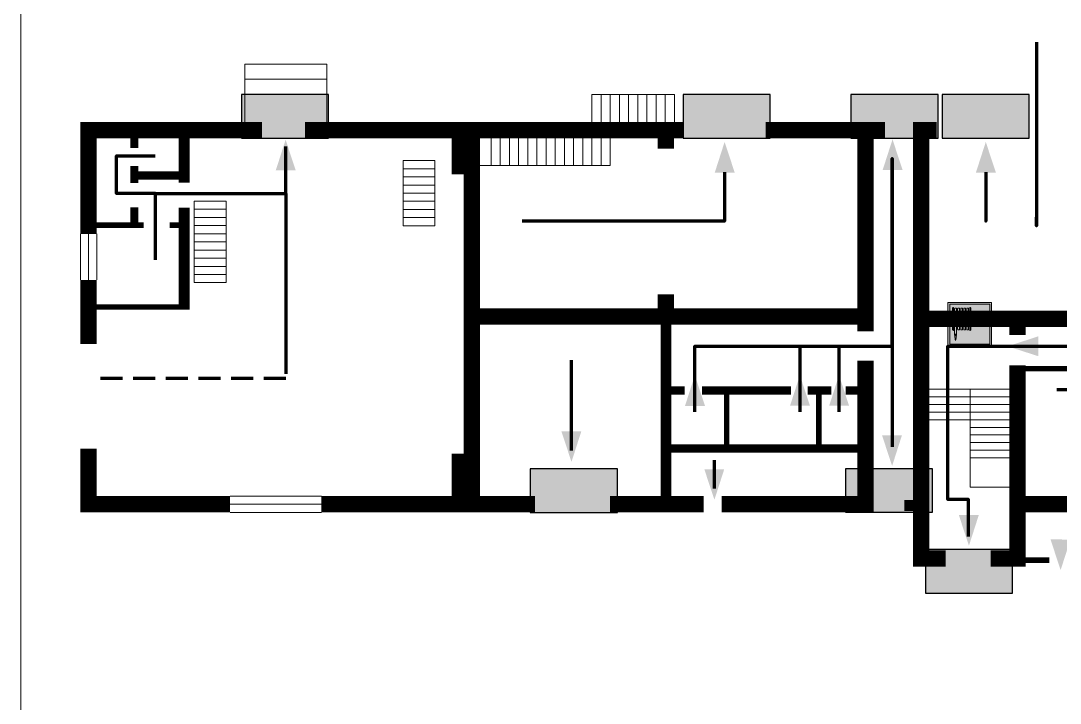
# Model space of a CAD drawing. Header units: millimetres. Extents: x 13810 to 67229, y 12374 to 21950.
# Drawn here: x 33387.4 to 33578.4, y 15855.1 to 15980.5 of the extents above; entities that cross this region are included whole.
import ezdxf

# ---------------------------------------------------------------- set-up
doc = ezdxf.new("R2010")
doc.units = ezdxf.units.MM
doc.linetypes.add('{ Wide Dash }', pattern=[12, 4, -2, 4, -2])
doc.layers.add('План_Штампы', color=7, linetype='Continuous')

# ---------------------------------------------------------------- blocks, each defined once
blk = doc.blocks.new('A$C7B4425F7')
at = {"true_color": 0xffffff}
blk.add_hatch(color=7, dxfattribs=at).paths.add_polyline_path([(0, 0), (-16, 0), (-16, -8), (0, -8)])
h = blk.add_hatch(color=126)
h.paths.add_polyline_path([(-0.2, -0.2), (-15.8, -0.2), (-15.8, -7.8), (-0.2, -7.8)])
h.paths.add_polyline_path([(-11.76, -2.03), (-11.76, -3.66), (-11.17, -3.66, -0.568275), (-11.17, -6.18), (-12.58, -6.18), (-12.58, -2.03)], flags=16)
h.paths.add_polyline_path([(-13.33, -4.12, -0.495768), (-13.59, -6.18), (-15.03, -6.18), (-15.03, -2.03), (-13.59, -2.03, -0.487973)], flags=16)
h.paths.add_polyline_path([(-10.25, -2.03), (-9.48, -2.03), (-9.48, -6.18), (-10.25, -6.18)], flags=16)
h.paths.add_polyline_path([(-13.84, -3.69), (-14.24, -3.69), (-14.24, -3.03), (-13.9, -3.03, -0.692621)], flags=0)
h.paths.add_polyline_path([(-9.15, -2.03), (-8.4, -2.03), (-8.04, -3.07), (-7.68, -2.03), (-6.93, -2.03), (-7.64, -4.1), (-6.93, -6.18), (-7.68, -6.18), (-8.04, -5.14), (-8.4, -6.18), (-9.15, -6.18), (-8.44, -4.1)], flags=16)
h.paths.add_polyline_path([(-11.76, -4.46), (-11.42, -4.46, -0.692621), (-11.36, -5.12), (-11.76, -5.12)], flags=0)
h.paths.add_polyline_path([(-13.9, -5.2), (-14.24, -5.2), (-14.24, -4.55), (-13.84, -4.55, -0.708038)], flags=0)
edge = h.paths.add_edge_path(flags=16)
edge.add_ellipse((-5.51, -4.08), major_axis=(0, 2.05), ratio=0.586184, start_angle=0, end_angle=360)
edge = h.paths.add_edge_path(flags=0)
edge.add_ellipse((-5.51, -4.08), major_axis=(0, 1.14), ratio=0.454828, start_angle=0, end_angle=360)
h.paths.add_polyline_path([(-4.13, -4.96, 0.377264), (-3.48, -4.52, 0.0555), (-3.16, -2.03), (-1.66, -2.03), (-1.66, -4.96), (-0.96, -4.96), (-0.96, -7.01), (-1.75, -7.01), (-1.75, -6.18), (-3.3, -6.18), (-3.3, -7.02), (-4.13, -7.02)], flags=16)
h.paths.add_polyline_path([(-2.73, -2.91), (-2.28, -2.91), (-2.28, -4.96), (-3.05, -4.96, 0.079136)], flags=0)
at = {"color": 126}
blk.add_lwpolyline([(-16, -8), (0, -8), (0, 0), (-16, 0)], close=True, dxfattribs=at)
blk = doc.blocks.new('A$C37112FD5')
at = {"true_color": 0xf5f5ff}
h = blk.add_hatch(color=7, dxfattribs=at)
h.dxf.hatch_style = 1
h.paths.add_polyline_path([(12.8, -7.4), (0, -7.4), (0, -20.2), (12.8, -20.2)])
h.paths.add_polyline_path([(12.29, -7.91), (12.29, -19.69), (0.51, -19.69), (0.51, -7.91)], flags=16)
h.paths.add_polyline_path([(4.98, -9.04, -0.42597), (5.17, -9.22), (5.17, -12.25), (5.17, -15.29, -0.432244), (4.98, -15.47), (4.83, -15.47, -0.42597), (4.64, -15.29), (4.64, -12.25), (4.64, -9.22, -0.432244), (4.83, -9.04)], flags=0)
h.paths.add_polyline_path([(4.28, -9.22), (4.28, -12.25), (4.28, -15.29, -0.432244), (4.09, -15.47), (3.94, -15.47, -0.42597), (3.75, -15.29), (3.75, -12.25), (3.75, -9.22, -0.432244), (3.94, -9.04), (4.09, -9.04, -0.42597)], flags=0)
h.paths.add_polyline_path([(5.72, -9.04), (5.87, -9.04, -0.42597), (6.06, -9.22), (6.06, -12.25), (6.06, -15.29, -0.432244), (5.87, -15.47), (5.72, -15.47, -0.42597), (5.53, -15.29), (5.53, -12.25), (5.53, -9.22, -0.432244)], flags=0)
h.paths.add_polyline_path([(6.42, -8.9), (6.5, -8.9, -0.42597), (6.69, -9.08), (6.69, -12.03), (8.21, -12.03, -15.824349), (8.21, -12.47), (6.69, -12.47), (6.69, -15.42, -0.432244), (6.5, -15.6), (6.42, -15.6)], flags=0)
h.paths.add_polyline_path([(3.39, -9.22), (3.39, -12.25), (3.39, -15.29, -0.432244), (3.2, -15.47), (3.05, -15.47, -0.42597), (2.85, -15.29), (2.85, -12.25), (2.85, -9.22, -0.432244), (3.05, -9.04), (3.2, -9.04, -0.42597)], flags=0)
h.paths.add_polyline_path([(2.5, -9.22), (2.5, -16.71), (1.96, -16.71), (1.96, -9.22, -0.432244), (2.15, -9.04), (2.31, -9.04, -0.42597)], flags=0)
h.paths.add_polyline_path([(1.61, -8.9), (1.61, -15.6), (1.57, -15.6, -0.42597), (1.37, -15.42), (1.37, -12.03), (1.37, -9.09, -0.432244), (1.57, -8.9)], flags=0)
h.paths.add_polyline_path([(9.76, -10.81), (9.76, -12.03), (8.49, -12.03, -0.336371)], flags=0)
h.paths.add_polyline_path([(8.49, -12.47), (9.76, -12.47), (9.76, -13.7, -0.336371)], flags=0)
h.paths.add_polyline_path([(10.11, -10.81, -0.336371), (11.38, -12.03), (10.11, -12.03)], flags=0)
h.paths.add_polyline_path([(10.11, -12.47), (11.38, -12.47, -0.336371), (10.11, -13.7)], flags=0)
h.paths.add_polyline_path([(2.5, -16.84), (2.5, -17.05), (1.97, -17.05), (1.97, -16.84)], flags=0)
h.paths.add_polyline_path([(2.5, -17.24, -0.033778), (2.24, -18.6, -0.033778), (1.97, -17.24)], flags=0)
h = blk.add_hatch(color=242)
h.dxf.hatch_style = 1
h.paths.add_polyline_path([(12.29, -7.91), (0.51, -7.91), (0.51, -19.69), (12.29, -19.69)])
h.paths.add_polyline_path([(6.42, -15.6), (6.42, -8.9), (6.5, -8.9, -0.42597), (6.69, -9.08), (6.69, -12.03), (8.21, -12.03, -15.824349), (8.21, -12.47), (6.69, -12.47), (6.69, -15.42, -0.432244), (6.5, -15.6)], flags=16)
h.paths.add_polyline_path([(5.87, -15.47), (5.72, -15.47, -0.42597), (5.53, -15.29), (5.53, -12.25), (5.53, -9.22, -0.432244), (5.72, -9.04), (5.87, -9.04, -0.42597), (6.06, -9.22), (6.06, -12.25), (6.06, -15.29, -0.432244)], flags=16)
h.paths.add_polyline_path([(4.98, -15.47), (4.83, -15.47, -0.42597), (4.64, -15.29), (4.64, -12.25), (4.64, -9.22, -0.432244), (4.83, -9.04), (4.98, -9.04, -0.42597), (5.17, -9.22), (5.17, -12.25), (5.17, -15.29, -0.432244)], flags=16)
h.paths.add_polyline_path([(4.09, -15.47), (3.94, -15.47, -0.42597), (3.75, -15.29), (3.75, -12.25), (3.75, -9.22, -0.432244), (3.94, -9.04), (4.09, -9.04, -0.42597), (4.28, -9.22), (4.28, -12.25), (4.28, -15.29, -0.432244)], flags=16)
h.paths.add_polyline_path([(3.2, -15.47), (3.05, -15.47, -0.42597), (2.85, -15.29), (2.85, -12.25), (2.85, -9.22, -0.432244), (3.05, -9.04), (3.2, -9.04, -0.42597), (3.39, -9.22), (3.39, -12.25), (3.39, -15.29, -0.432244)], flags=16)
h.paths.add_polyline_path([(2.5, -17.05), (1.97, -17.05), (1.97, -16.84), (2.5, -16.84)], flags=16)
h.paths.add_polyline_path([(2.5, -17.24, -0.033778), (2.24, -18.6, -0.033778), (1.97, -17.24)], flags=16)
h.paths.add_polyline_path([(2.5, -16.71), (1.96, -16.71), (1.96, -9.22, -0.432244), (2.15, -9.04), (2.31, -9.04, -0.42597), (2.5, -9.22)], flags=16)
h.paths.add_polyline_path([(1.61, -15.6), (1.57, -15.6, -0.42597), (1.37, -15.42), (1.37, -12.03), (1.37, -9.09, -0.432244), (1.57, -8.9), (1.61, -8.9)], flags=16)
h.paths.add_polyline_path([(8.49, -12.47), (9.76, -12.47), (9.76, -13.7, -0.336371)], flags=0)
h.paths.add_polyline_path([(10.11, -13.7), (10.11, -12.47), (11.38, -12.47, -0.336371)], flags=0)
h.paths.add_polyline_path([(8.49, -12.03, -0.336371), (9.76, -10.81), (9.76, -12.03)], flags=0)
h.paths.add_polyline_path([(10.11, -12.03), (10.11, -10.81, -0.336371), (11.38, -12.03)], flags=0)
h = blk.add_hatch(color=7, dxfattribs=at)
h.dxf.hatch_style = 1
h.paths.add_polyline_path([(1.61, -8.9), (1.57, -8.9, 0.432244), (1.37, -9.09), (1.37, -12.03), (1.37, -15.42, 0.42597), (1.57, -15.6), (1.61, -15.6)])
h.paths.add_polyline_path([(2.5, -9.22, 0.42597), (2.31, -9.04), (2.15, -9.04, 0.432244), (1.96, -9.22), (1.96, -16.71), (2.5, -16.71)])
h.paths.add_polyline_path([(2.5, -16.84), (1.97, -16.84), (1.97, -17.05), (2.5, -17.05)])
h.paths.add_polyline_path([(2.5, -17.24), (1.97, -17.24, 0.033778), (2.24, -18.6, 0.033778)])
h.paths.add_polyline_path([(3.39, -12.25), (3.39, -9.22, 0.42597), (3.2, -9.04), (3.05, -9.04, 0.432244), (2.85, -9.22), (2.85, -12.25), (2.85, -15.29, 0.42597), (3.05, -15.47), (3.2, -15.47, 0.432244), (3.39, -15.29)])
h.paths.add_polyline_path([(4.28, -12.25), (4.28, -9.22, 0.42597), (4.09, -9.04), (3.94, -9.04, 0.432244), (3.75, -9.22), (3.75, -12.25), (3.75, -15.29, 0.42597), (3.94, -15.47), (4.09, -15.47, 0.432244), (4.28, -15.29)])
h.paths.add_polyline_path([(5.17, -12.25), (5.17, -9.22, 0.42597), (4.98, -9.04), (4.83, -9.04, 0.432244), (4.64, -9.22), (4.64, -12.25), (4.64, -15.29, 0.42597), (4.83, -15.47), (4.98, -15.47, 0.432244), (5.17, -15.29)])
h.paths.add_polyline_path([(6.06, -12.25), (6.06, -9.22, 0.42597), (5.87, -9.04), (5.72, -9.04, 0.432244), (5.53, -9.22), (5.53, -12.25), (5.53, -15.29, 0.42597), (5.72, -15.47), (5.87, -15.47, 0.432244), (6.06, -15.29)])
h.paths.add_polyline_path([(6.69, -12.47), (8.21, -12.47, 15.824349), (8.21, -12.03), (6.69, -12.03), (6.69, -9.08, 0.42597), (6.5, -8.9), (6.42, -8.9), (6.42, -15.6), (6.5, -15.6, 0.432244), (6.69, -15.42)])
h.paths.add_polyline_path([(8.49, -12.47), (9.76, -12.47), (9.76, -13.7, -0.336371)], flags=16)
h.paths.add_polyline_path([(8.49, -12.03, -0.336371), (9.76, -10.81), (9.76, -12.03)], flags=16)
h.paths.add_polyline_path([(10.11, -12.47), (11.38, -12.47, -0.336371), (10.11, -13.7)], flags=16)
h.paths.add_polyline_path([(10.11, -12.03), (10.11, -10.81, -0.336371), (11.38, -12.03)], flags=16)
h = blk.add_hatch(color=242)
h.dxf.hatch_style = 1
h.paths.add_polyline_path([(9.76, -10.81, 0.336371), (8.49, -12.03), (9.76, -12.03)])
h.paths.add_polyline_path([(10.11, -10.81), (10.11, -12.03), (11.38, -12.03, 0.336371)])
h.paths.add_polyline_path([(11.38, -12.47), (10.11, -12.47), (10.11, -13.7, 0.336371)])
h.paths.add_polyline_path([(9.76, -12.47), (8.49, -12.47, 0.336371), (9.76, -13.7)])
at = {"color": 242, "lineweight": 5}
for p, q in [((0, -20.2), (0, -7.4)), ((0, -7.4), (12.8, -7.4)), ((1.37, -12.03), (1.37, -9.08)), ((1.57, -8.9), (1.61, -8.9)), ((1.61, -8.9), (1.61, -15.6)), ((2.15, -9.04), (2.31, -9.04)), ((3.05, -9.04), (3.2, -9.04)), ((3.94, -9.04), (4.09, -9.04)), ((4.83, -9.04), (4.98, -9.04)), ((5.72, -9.04), (5.87, -9.04)), ((6.42, -8.9), (6.42, -15.6)), ((6.5, -8.9), (6.42, -8.9)), ((6.69, -12.03), (6.69, -9.08)), ((12.8, -20.2), (12.8, -7.4)), ((1.37, -12.03), (1.37, -15.42)), ((1.96, -16.71), (1.96, -9.22)), ((2.5, -16.71), (2.5, -9.22)), ((2.85, -12.25), (2.85, -9.22)), ((3.39, -12.25), (3.39, -9.22)), ((3.75, -12.25), (3.75, -9.22)), ((4.28, -12.25), (4.28, -9.22)), ((4.64, -12.25), (4.64, -9.22)), ((5.17, -12.25), (5.17, -9.22)), ((5.53, -12.25), (5.53, -9.22)), ((6.06, -12.25), (6.06, -9.22)), ((8.21, -12.03), (6.69, -12.03)), ((9.76, -12.03), (8.49, -12.03)), ((9.76, -10.81), (9.76, -12.03)), ((10.11, -10.81), (10.11, -12.03)), ((11.38, -12.03), (10.11, -12.03)), ((2.85, -12.25), (2.85, -15.29)), ((3.39, -12.25), (3.39, -15.29)), ((3.75, -12.25), (3.75, -15.29)), ((4.28, -12.25), (4.28, -15.29)), ((4.64, -12.25), (4.64, -15.29)), ((5.17, -12.25), (5.17, -15.29)), ((5.53, -12.25), (5.53, -15.29)), ((6.06, -12.25), (6.06, -15.29)), ((8.21, -12.47), (6.69, -12.47)), ((6.69, -12.47), (6.69, -15.42)), ((9.76, -12.47), (8.49, -12.47)), ((9.76, -12.47), (9.76, -13.7)), ((11.38, -12.47), (10.11, -12.47)), ((10.11, -12.47), (10.11, -13.7)), ((1.57, -15.6), (1.61, -15.6)), ((1.96, -16.71), (2.5, -16.71)), ((1.97, -16.84), (2.5, -16.84)), ((1.97, -17.05), (1.97, -16.84)), ((2.5, -17.05), (1.97, -17.05)), ((1.97, -17.24), (2.5, -17.24)), ((2.5, -16.84), (2.5, -17.05)), ((3.05, -15.47), (3.2, -15.47)), ((3.94, -15.47), (4.09, -15.47)), ((4.83, -15.47), (4.98, -15.47)), ((5.72, -15.47), (5.87, -15.47)), ((6.42, -15.6), (6.5, -15.6)), ((0, -20.2), (12.8, -20.2))]:
    blk.add_line(p, q, dxfattribs=at)
blk.add_lwpolyline([(0.51, -7.91), (12.29, -7.91), (12.29, -19.69), (0.51, -19.69)], close=True, dxfattribs=at)
for centre, radius, start, end in [((1.56, -9.09), 0.182, 87.1027, 180.6071), ((2.15, -9.22), 0.182, 87.1027, 180.6071), ((2.32, -9.22), 0.182, 359.3929, 92.8973), ((3.04, -9.22), 0.182, 87.1027, 180.6071), ((3.21, -9.22), 0.182, 359.3929, 92.8973), ((3.93, -9.22), 0.182, 87.1027, 180.6071), ((4.1, -9.22), 0.182, 359.3929, 92.8973), ((4.82, -9.22), 0.182, 87.1027, 180.6071), ((4.99, -9.22), 0.182, 359.3929, 92.8973), ((5.71, -9.22), 0.182, 87.1027, 180.6071), ((5.88, -9.22), 0.182, 359.3929, 92.8973), ((6.51, -9.09), 0.182, 359.3929, 92.8973), ((9.93, -12.25), 1.74, 187.2319, 172.7681), ((9.93, -12.25), 1.46, 96.9927, 171.3585), ((9.93, -12.25), 1.46, 8.6415, 83.0073), ((9.93, -12.25), 1.46, 188.6415, 263.0073), ((9.93, -12.25), 1.46, 276.9927, 351.3585), ((1.56, -15.42), 0.182, 179.3929, 272.8973), ((12.17, -15.98), 10.27, 187.041, 194.7793), ((-7.7, -15.98), 10.27, 345.2207, 352.959), ((3.04, -15.29), 0.182, 179.3929, 272.8973), ((3.21, -15.29), 0.182, 267.1027, 0.6071), ((3.93, -15.29), 0.182, 179.3929, 272.8973), ((4.1, -15.29), 0.182, 267.1027, 0.6071), ((4.82, -15.29), 0.182, 179.3929, 272.8973), ((4.99, -15.29), 0.182, 267.1027, 0.6071), ((5.71, -15.29), 0.182, 179.3929, 272.8973), ((5.88, -15.29), 0.182, 267.1027, 0.6071), ((6.51, -15.42), 0.182, 267.1027, 0.6071)]:
    blk.add_arc(centre, radius, start, end, dxfattribs=at)

msp = doc.modelspace()

# ---------------------------------------------------------------- linework, layer by layer
at = {"color": 126, "lineweight": 0, "true_color": 0x008754}
msp.add_lwpolyline([(33387.42, 16125.89), (33987.42, 16125.89), (33987.42, 15730.89), (33387.42, 15730.89)], close=True, dxfattribs=at)
msp.add_lwpolyline([(33387.42, 16125.89), (33987.42, 16125.89), (33987.42, 15730.89), (33387.42, 15730.89)], close=True, dxfattribs=at)
msp.add_lwpolyline([(33387.42, 16125.89), (33987.42, 16125.89), (33987.42, 15730.89), (33387.42, 15730.89)], close=True, dxfattribs=at)
msp.add_lwpolyline([(33387.42, 16125.89), (33987.42, 16125.89), (33987.42, 15730.89), (33387.42, 15730.89)], close=True, dxfattribs=at)
at = {"lineweight": 100}
msp.add_lwpolyline([(33574.08, 15976.57), (33574.08, 15942.86), (33574.08, 15944.45)], dxfattribs=at)
at = {"lineweight": 0}
for points in [[(33428.56, 15960.45), (33428.56, 15972.56), (33443.66, 15972.56), (33443.66, 15960.45)], [(33443.66, 15969.78), (33428.56, 15969.78)], [(33492.36, 15960.45), (33492.36, 15966.98)], [(33492.36, 15966.98), (33507.53, 15966.98)], [(33494.05, 15960.45), (33494.05, 15966.98)], [(33494.05, 15960.45), (33494.05, 15966.98)], [(33495.73, 15960.45), (33495.73, 15966.98)], [(33495.73, 15960.45), (33495.73, 15966.98)], [(33497.42, 15960.45), (33497.42, 15966.98)], [(33497.42, 15960.45), (33497.42, 15966.98)], [(33499.1, 15960.45), (33499.1, 15966.98)], [(33499.1, 15960.45), (33499.1, 15966.98)], [(33500.79, 15960.45), (33500.79, 15966.98)], [(33500.79, 15960.45), (33500.79, 15966.98)], [(33502.47, 15960.45), (33502.47, 15966.98)], [(33502.47, 15960.45), (33502.47, 15966.98)], [(33504.16, 15960.45), (33504.16, 15966.98)], [(33504.16, 15960.45), (33504.16, 15966.98)], [(33505.84, 15960.45), (33505.84, 15966.98)], [(33505.84, 15960.45), (33505.84, 15966.98)], [(33507.53, 15960.45), (33507.53, 15966.98)], [(33473.83, 15953.92), (33473.83, 15960.45)], [(33475.51, 15953.92), (33475.51, 15960.45)], [(33475.51, 15953.92), (33475.51, 15960.45)], [(33477.2, 15953.92), (33477.2, 15960.45)], [(33477.2, 15953.92), (33477.2, 15960.45)], [(33478.88, 15953.92), (33478.88, 15960.45)], [(33478.88, 15953.92), (33478.88, 15960.45)], [(33480.57, 15953.92), (33480.57, 15960.45)], [(33480.57, 15953.92), (33480.57, 15960.45)], [(33482.25, 15953.92), (33482.25, 15960.45)], [(33482.25, 15953.92), (33482.25, 15960.45)], [(33483.94, 15953.92), (33483.94, 15960.45)], [(33483.94, 15953.92), (33483.94, 15960.45)], [(33485.62, 15953.92), (33485.62, 15960.45)], [(33485.62, 15953.92), (33485.62, 15960.45)], [(33487.31, 15953.92), (33487.31, 15960.45)], [(33487.31, 15953.92), (33487.31, 15960.45)], [(33488.99, 15953.92), (33488.99, 15960.45)], [(33488.99, 15953.92), (33488.99, 15960.45)], [(33490.68, 15953.92), (33490.68, 15960.45)], [(33490.68, 15953.92), (33490.68, 15960.45)], [(33492.36, 15953.92), (33492.36, 15960.45)], [(33492.36, 15953.92), (33492.36, 15960.45)], [(33494.05, 15953.92), (33494.05, 15960.45)], [(33494.05, 15953.92), (33494.05, 15960.45)], [(33495.73, 15953.92), (33495.73, 15960.45)], [(33457.66, 15954.84), (33463.5, 15954.84)], [(33457.66, 15954.84), (33457.66, 15942.86)], [(33463.5, 15942.86), (33463.5, 15954.84)], [(33457.66, 15953.34), (33463.5, 15953.34)], [(33457.66, 15953.34), (33463.5, 15953.34)], [(33470.31, 15953.92), (33495.73, 15953.92)], [(33457.66, 15951.85), (33463.5, 15951.85)], [(33457.66, 15951.85), (33463.5, 15951.85)], [(33457.66, 15950.35), (33463.5, 15950.35)], [(33457.66, 15950.35), (33463.5, 15950.35)], [(33457.66, 15948.85), (33463.5, 15948.85)], [(33457.66, 15948.85), (33463.5, 15948.85)], [(33419.29, 15947.39), (33425.13, 15947.39)], [(33419.29, 15947.39), (33425.13, 15947.39)], [(33419.29, 15947.39), (33419.29, 15932.41)], [(33425.13, 15932.41), (33425.13, 15947.39)], [(33457.66, 15947.35), (33463.5, 15947.35)], [(33457.66, 15947.35), (33463.5, 15947.35)], [(33419.29, 15945.89), (33425.13, 15945.89)], [(33419.29, 15945.89), (33425.13, 15945.89)], [(33457.66, 15945.85), (33463.5, 15945.85)], [(33457.66, 15945.85), (33463.5, 15945.85)], [(33419.29, 15944.39), (33425.13, 15944.39)], [(33419.29, 15944.39), (33425.13, 15944.39)], [(33419.29, 15942.89), (33425.13, 15942.89)], [(33419.29, 15942.89), (33425.13, 15942.89)], [(33457.66, 15944.36), (33463.5, 15944.36)], [(33457.66, 15944.36), (33463.5, 15944.36)], [(33457.66, 15942.86), (33463.5, 15942.86)], [(33398.37, 15932.9), (33398.37, 15941.37)], [(33399.87, 15932.9), (33399.87, 15941.37)], [(33401.37, 15932.9), (33401.37, 15941.37)], [(33419.29, 15941.39), (33425.13, 15941.39)], [(33419.29, 15941.39), (33425.13, 15941.39)], [(33419.29, 15939.9), (33425.13, 15939.9)], [(33419.29, 15939.9), (33425.13, 15939.9)], [(33419.29, 15938.4), (33425.13, 15938.4)], [(33419.29, 15938.4), (33425.13, 15938.4)], [(33419.29, 15936.9), (33425.13, 15936.9)], [(33419.29, 15936.9), (33425.13, 15936.9)], [(33419.29, 15935.4), (33425.13, 15935.4)], [(33419.29, 15935.4), (33425.13, 15935.4)], [(33419.29, 15933.9), (33425.13, 15933.9)], [(33419.29, 15933.9), (33425.13, 15933.9)], [(33419.29, 15932.41), (33425.13, 15932.41)], [(33552.87, 15912.83), (33570.59, 15912.83)], [(33561.88, 15912.83), (33561.88, 15894.84), (33570.59, 15894.84)], [(33552.87, 15911.43), (33570.59, 15911.43)], [(33552.87, 15911.43), (33570.59, 15911.43)], [(33552.87, 15910.02), (33570.59, 15910.02)], [(33552.87, 15910.02), (33570.59, 15910.02)], [(33552.87, 15910.02), (33570.59, 15910.02)], [(33552.87, 15908.62), (33570.59, 15908.62)], [(33552.87, 15908.62), (33570.59, 15908.62)], [(33552.87, 15907.22), (33570.59, 15907.22)], [(33552.87, 15907.22), (33570.59, 15907.22)], [(33561.88, 15905.81), (33570.59, 15905.81)], [(33561.88, 15905.81), (33570.59, 15905.81)], [(33561.88, 15904.41), (33570.59, 15904.41)], [(33561.88, 15904.41), (33570.59, 15904.41)], [(33561.88, 15903), (33570.59, 15903)], [(33561.88, 15903), (33570.59, 15903)], [(33561.88, 15901.6), (33570.59, 15901.6)], [(33561.88, 15901.6), (33570.59, 15901.6)], [(33561.88, 15900.2), (33570.59, 15900.2)], [(33425.87, 15893.18), (33442.67, 15893.18)], [(33425.87, 15891.68), (33442.67, 15891.68)], [(33425.87, 15890.18), (33442.67, 15890.18)]]:
    msp.add_lwpolyline(points, dxfattribs=at)
for points, const_width in [([(33399.87, 15941.37), (33399.87, 15960.45), (33431.76, 15960.45)], 3), ([(33439.66, 15960.45), (33509.17, 15960.45)], 3), ([(33468.07, 15952.32), (33468.07, 15960.45)], 3), ([(33470.31, 15891.68), (33470.31, 15960.45)], 3), ([(33505.97, 15957.01), (33505.97, 15960.45)], 3), ([(33524.27, 15960.45), (33546.25, 15960.45)], 3), ([(33542.62, 15923.44), (33542.62, 15960.45)], 3), ([(33555.7, 15960.45), (33552.87, 15960.45), (33552.87, 15881.7), (33557.34, 15881.7)], 3), ([(33408.29, 15957.17), (33408.29, 15960.45)], 1.5), ([(33417.43, 15960.45), (33417.43, 15950.79)], 2), ([(33408.29, 15950.7), (33408.29, 15953.85)], 1.5), ([(33408.29, 15952.1), (33417.43, 15952.1)], 1.5), ([(33408.29, 15942.97), (33408.29, 15946.25)], 1.5), ([(33417.43, 15946.21), (33417.43, 15927.43)], 2), ([(33409.98, 15942.97), (33399.87, 15942.97)], 1), ([(33414.76, 15942.97), (33417.43, 15942.97)], 1), ([(33399.87, 15921.14), (33399.87, 15932.9)], 3), ([(33505.97, 15930.28), (33505.97, 15926.21)], 3), ([(33417.43, 15927.93), (33399.87, 15927.93)], 1), ([(33470.31, 15926.21), (33542.62, 15926.21)], 3), ([(33505.97, 15926.21), (33505.97, 15891.68)], 2), ([(33552.87, 15925.78), (33967.47, 15925.78)], 3), ([(33570.59, 15922.77), (33570.59, 15925.78)], 3), ([(33516.2, 15891.68), (33542.62, 15891.68), (33542.62, 15918.08)], 3), ([(33565.65, 15881.7), (33570.59, 15881.7), (33570.59, 15917.22)], 3), ([(33592.29, 15916.58), (33570.59, 15916.58)], 1), ([(33509.39, 15912.59), (33505.97, 15912.59)], 1.5), ([(33528.97, 15912.59), (33512.58, 15912.59)], 1.5), ([(33517.13, 15912.59), (33517.13, 15901.94)], 1), ([(33536.35, 15912.59), (33531.98, 15912.59)], 1.5), ([(33534.07, 15912.59), (33534.07, 15901.94)], 1), ([(33542.62, 15912.59), (33538.99, 15912.59)], 1.5), ([(33399.87, 15901.87), (33399.87, 15891.68), (33425.87, 15891.68)], 3), ([(33505.97, 15901.94), (33542.62, 15901.94)], 1.5), ([(33468.07, 15900.99), (33468.07, 15891.68)], 3), ([(33442.67, 15891.68), (33481.88, 15891.68)], 3), ([(33495.66, 15891.68), (33512.9, 15891.68)], 3), ([(33587.12, 15891.68), (33570.59, 15891.68)], 3), ([(33549.75, 15891.47), (33552.87, 15891.47)], 2), ([(33576.41, 15881.4), (33570.59, 15881.4)], 1)]:
    msp.add_lwpolyline(points, dxfattribs=dict(at, const_width=const_width))
at = {"color": 126, "lineweight": 100, "true_color": 0x008754}
for points in [[(33412.15, 15948.78), (33436.09, 15948.78), (33436.09, 15957.4)], [(33412.15, 15936.61), (33412.15, 15948.78), (33405.01, 15948.78), (33405.01, 15955.72), (33412.11, 15955.72)], [(33511.3, 15908.69), (33511.3, 15920.72), (33547.54, 15920.72), (33547.54, 15955.19), (33547.54, 15902.25)], [(33516.74, 15952.72), (33516.74, 15943.69), (33479.54, 15943.69)], [(33564.73, 15952.72), (33564.73, 15943.69), (33564.73, 15943.69)], [(33436.09, 15948.78), (33436.09, 15915.62)], [(33530.59, 15920.72), (33530.59, 15908.69)], [(33537.77, 15908.69), (33537.77, 15920.72)], [(33561.59, 15885.75), (33561.59, 15892.53), (33557.79, 15892.53), (33557.79, 15920.73), (33653.48, 15920.73), (33653.48, 15899.12)], [(33577.81, 15912.77), (33594.68, 15912.77), (33594.68, 15920.73)], [(33488.59, 15901.56), (33488.59, 15918.18)], [(33514.86, 15894.59), (33514.86, 15899.79)]]:
    msp.add_lwpolyline(points, dxfattribs=at)
at = {"color": 126, "linetype": '{ Wide Dash }', "lineweight": 100, "true_color": 0x008754}
msp.add_lwpolyline([(33436.09, 15914.81), (33400.21, 15914.81)], dxfattribs=at)
at = {"layer": 'План_Штампы', "color": 126, "true_color": 0x008754}
for points in [[(33437.94, 15953.04), (33434.27, 15953.04), (33436.08, 15958.66)], [(33518.6, 15952.64), (33514.94, 15952.64), (33516.75, 15958.27)], [(33549.45, 15953.1), (33545.79, 15953.11), (33547.6, 15958.73)], [(33566.59, 15952.64), (33562.93, 15952.64), (33564.74, 15958.27)], [(33574.4, 15922.55), (33574.39, 15918.89), (33568.77, 15920.7)], [(33513.14, 15909.76), (33509.47, 15909.76), (33511.28, 15915.38)], [(33532.43, 15909.77), (33528.77, 15909.77), (33530.58, 15915.39)], [(33539.63, 15909.77), (33535.96, 15909.77), (33537.77, 15915.39)], [(33486.75, 15905.1), (33490.42, 15905.09), (33488.61, 15899.47)], [(33545.67, 15904.36), (33549.33, 15904.35), (33547.53, 15898.73)], [(33513.02, 15898.12), (33516.68, 15898.12), (33514.87, 15892.5)], [(33559.79, 15889.69), (33563.45, 15889.68), (33561.64, 15884.06)], [(33576.64, 15885.21), (33580.3, 15885.2), (33578.49, 15879.58)]]:
    msp.add_solid(points, dxfattribs=at)

# ---------------------------------------------------------------- block references
at = {"xscale": 0.6249984004534781, "yscale": 0.6249984004534781, "zscale": 0.6249984004534781}
msp.add_blockref('A$C37112FD5', (33557.79, 15933.39), dxfattribs=at)
at = {"layer": 'План_Штампы'}
for p in [(33443.95, 15966.96), (33525.11, 15966.97), (33555.96, 15966.96), (33572.72, 15966.96), (33497.04, 15898.18), (33554.94, 15898.21), (33569.65, 15883.34)]:
    msp.add_blockref('A$C7B4425F7', p, dxfattribs=at)

doc.saveas('drawing.dxf')
